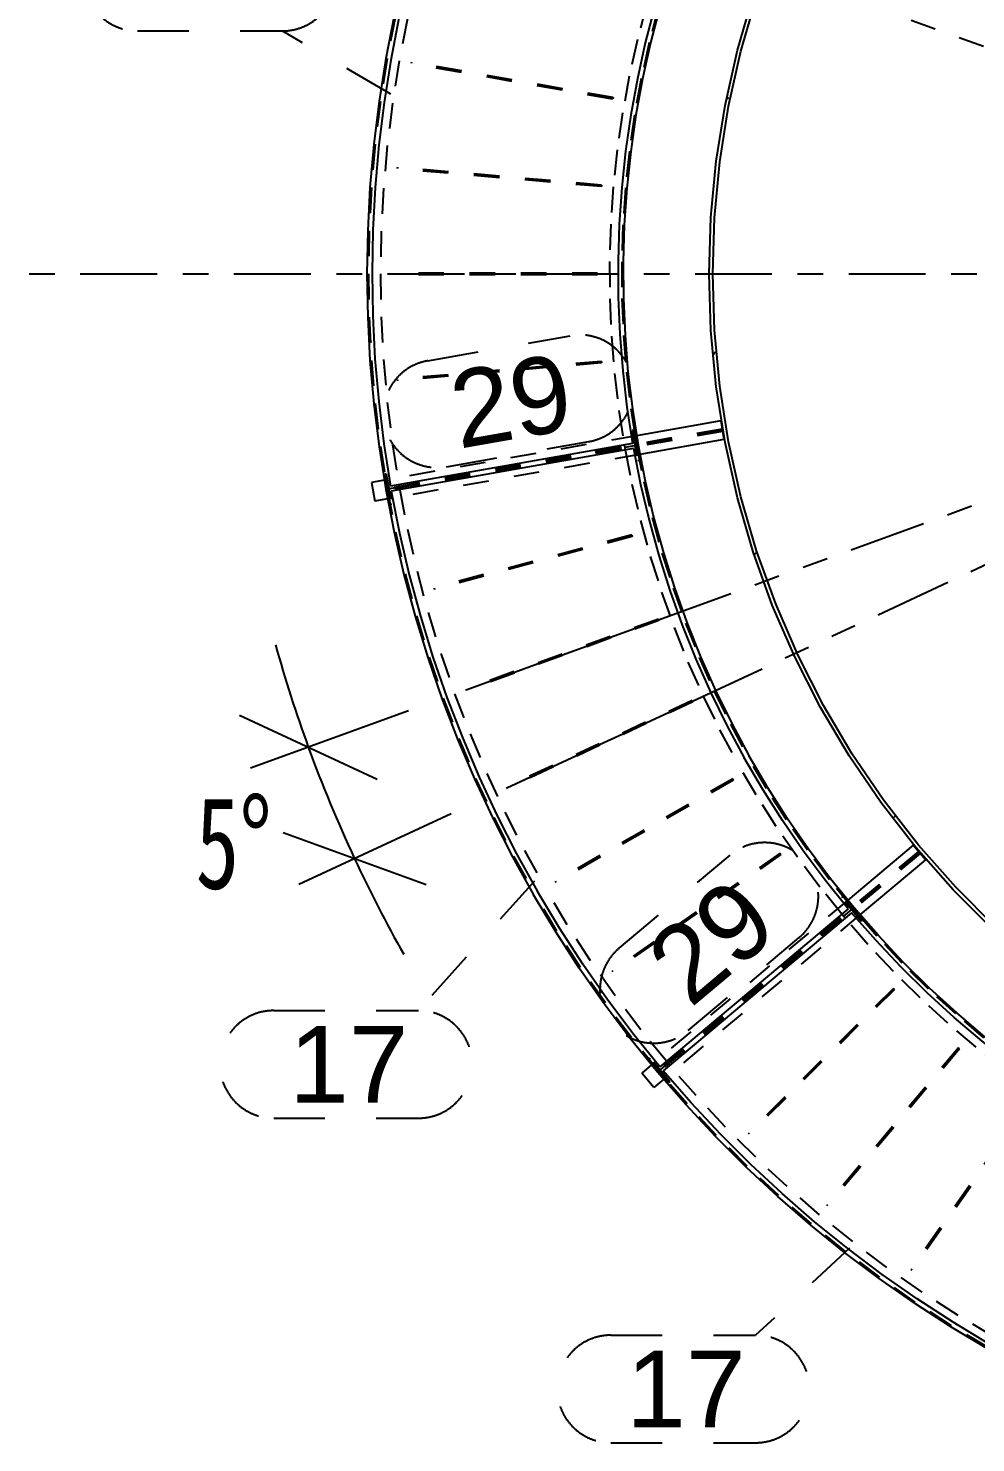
# Model space of a CAD drawing. Extents: x -29529 to 29888, y -30881 to 11129.
# Drawn here: x -18203 to -14504, y -6543 to -1017 of the extents above; entities that cross this region are included whole.
import ezdxf

# ---------------------------------------------------------------- set-up
doc = ezdxf.new("R2010")
doc.units = 0
for name, pattern in [('XKITLINE00', [0]), ('XKITLINE01', [4, 1, -1, 1, -1]), ('XKITLINE02', [4, 2, -2]), ('XKITLINE03', [6, 3, -1, 1, -1]), ('XKITLINE05', [8, 3, -1, 1, -1, 1, -1])]:
    doc.linetypes.add(name, pattern=pattern)
doc.layers.get('0').update_dxf_attribs({"linetype": 'CONTINUOUS', "lineweight": 25})
doc.layers.get('DEFPOINTS').update_dxf_attribs({"color": 3, "linetype": 'CONTINUOUS', "lineweight": 25})
doc.layers.add('01粗实线层', color=7, linetype='CONTINUOUS', lineweight=60)
for name, color, linetype in [('grid', 7, 'CONTINUOUS'), ('line', 7, 'CONTINUOUS'), ('mark', 7, 'CONTINUOUS'), ('part1', 7, 'CONTINUOUS')]:
    doc.layers.add(name, color=color, linetype=linetype)
doc.styles.add('HZ', font='仿宋_GB2312_3.ttf', dxfattribs={"width": 0.7})
doc.styles.add('STYLE_1', font='arial.ttf', dxfattribs={"height": 0.2})
doc.dimstyles.get("Standard").update_dxf_attribs({"dimscale": 20, "dimtxt": 3, "dimasz": 3.5, "dimexe": 2, "dimexo": 2, "dimgap": 1, "dimtad": 1, "dimdec": 0, "dimdsep": 46, "dimtxsty": 'HZ', "dimblk": 'OBLIQUE', "dimcen": 0, "dimclrd": 1, "dimclre": 1, "dimclrt": 1, "dimadec": 1, "dimazin": 2, "dimtfac": 1, "dimtdec": 0, "dimtmove": 1, "dimatfit": 0, "dimldrblk": 'OBLIQUE', "dimfxl": 0, "dimtolj": 1, "dimtzin": 0, "dimarcsym": 0})

# ---------------------------------------------------------------- blocks, each defined once
blk = doc.blocks.new('*D364')
at = {"layer": 'part1', "color": 0, "linetype": 'XKITLINE00'}
for p, q in [((1477.408, 1406.564), (1477.501, 1406.656)), ((1476.895, 1402.907), (1476.908, 1402.921)), ((1476.894, 1396.621), (1476.991, 1396.718)), ((1478.507, 1388.805), (1478.606, 1388.903)), ((1483.96, 1378.542), (1484.018, 1378.6))]:
    blk.add_line(p, q, dxfattribs=at)
blk = doc.blocks.new('*D417')
at = {"layer": 'line', "color": 3, "linetype": 'XKITLINE05'}
blk.add_line((1468.834, 1379.69), (1511.877, 1399.762), dxfattribs=at)
blk = doc.blocks.new('*D418')
at = {"layer": 'line', "color": 3, "linetype": 'XKITLINE05'}
blk.add_line((1467.248, 1383.518), (1511.877, 1399.762), dxfattribs=at)
blk = doc.blocks.new('*D419')
at = {"layer": 'line', "color": 4, "linetype": 'XKITLINE05'}
blk.add_line((1465.832, 1416.521), (1557.922, 1383.003), dxfattribs=at)
blk = doc.blocks.new('*D425')
at = {"layer": 'grid', "color": 4, "linetype": 'XKITLINE03'}
blk.add_line((1428.185, 1399.762), (1531.877, 1399.762), dxfattribs=at)
blk = doc.blocks.new('*D429')
at = {"layer": 'part1', "color": 6, "linetype": 'XKITLINE05'}
for p, q in [((1477.841, 1408.501), (1478.457, 1410.621)), ((1477.976, 1408.466), (1478.59, 1410.577)), ((1477.359, 1406.346), (1477.841, 1408.501)), ((1477.497, 1406.32), (1477.976, 1408.466)), ((1477.014, 1404.166), (1477.359, 1406.346)), ((1477.153, 1404.148), (1477.497, 1406.32)), ((1476.806, 1401.968), (1477.014, 1404.166)), ((1476.946, 1401.959), (1477.153, 1404.148)), ((1476.737, 1399.762), (1476.806, 1401.968)), ((1476.877, 1399.762), (1476.946, 1401.959)), ((1476.806, 1397.555), (1476.737, 1399.762)), ((1476.946, 1397.564), (1476.877, 1399.762)), ((1477.014, 1395.357), (1476.806, 1397.555)), ((1477.153, 1395.375), (1476.946, 1397.564)), ((1477.359, 1393.177), (1477.014, 1395.357)), ((1477.497, 1393.203), (1477.153, 1395.375)), ((1477.841, 1391.023), (1477.359, 1393.177)), ((1477.976, 1391.058), (1477.497, 1393.203)), ((1478.457, 1388.903), (1477.841, 1391.023)), ((1478.59, 1388.946), (1477.976, 1391.058)), ((1479.204, 1386.826), (1478.457, 1388.903)), ((1479.335, 1386.877), (1478.59, 1388.946)), ((1480.208, 1384.859), (1479.335, 1386.877)), ((1480.081, 1384.8), (1479.204, 1386.826)), ((1481.083, 1382.833), (1480.081, 1384.8)), ((1481.206, 1382.9), (1480.208, 1384.859)), ((1482.207, 1380.933), (1481.083, 1382.833)), ((1482.325, 1381.008), (1481.206, 1382.9)), ((1483.448, 1379.107), (1482.207, 1380.933)), ((1483.561, 1379.189), (1482.325, 1381.008)), ((1484.801, 1377.363), (1483.448, 1379.107)), ((1484.909, 1377.452), (1483.561, 1379.189)), ((1486.363, 1375.803), (1484.909, 1377.452)), ((1486.261, 1375.707), (1484.801, 1377.363)), ((1487.918, 1374.248), (1486.363, 1375.803)), ((1487.822, 1374.146), (1486.261, 1375.707))]:
    blk.add_line(p, q, dxfattribs=at)
blk = doc.blocks.new('*D430')
at = {"layer": 'part1', "color": 2, "linetype": 'XKITLINE00'}
for p, q in [((1466.456, 1416.187), (1465.914, 1414.605)), ((1475.478, 1412.903), (1466.456, 1416.187)), ((1465.914, 1414.605), (1465.428, 1413.004)), ((1465.428, 1413.004), (1464.997, 1411.388)), ((1475.478, 1412.903), (1475.016, 1411.547)), ((1464.997, 1411.388), (1464.623, 1409.758)), ((1475.016, 1411.547), (1474.605, 1410.174)), ((1474.605, 1410.174), (1474.245, 1408.787)), ((1464.623, 1409.758), (1464.305, 1408.116)), ((1474.245, 1408.787), (1473.936, 1407.388)), ((1464.305, 1408.116), (1464.044, 1406.464)), ((1473.936, 1407.388), (1473.679, 1405.978)), ((1464.044, 1406.464), (1463.841, 1404.804)), ((1473.679, 1405.978), (1473.475, 1404.56)), ((1463.841, 1404.804), (1463.695, 1403.138)), ((1473.475, 1404.56), (1473.324, 1403.135)), ((1463.695, 1403.138), (1463.607, 1401.467)), ((1473.324, 1403.135), (1473.225, 1401.705)), ((1463.607, 1401.467), (1463.577, 1399.795)), ((1473.225, 1401.705), (1473.18, 1400.273)), ((1473.18, 1400.273), (1473.187, 1398.84)), ((1463.577, 1399.795), (1463.605, 1398.123)), ((1473.187, 1398.84), (1473.248, 1397.408)), ((1463.605, 1398.123), (1463.69, 1396.452)), ((1473.248, 1397.408), (1473.362, 1395.979)), ((1463.69, 1396.452), (1463.834, 1394.786)), ((1473.362, 1395.979), (1473.528, 1394.556)), ((1463.834, 1394.786), (1464.035, 1393.125)), ((1473.528, 1394.556), (1473.748, 1393.14)), ((1464.035, 1393.125), (1464.293, 1391.473)), ((1473.748, 1393.14), (1464.293, 1391.473))]:
    blk.add_line(p, q, dxfattribs=at)
blk = doc.blocks.new('*D431')
at = {"layer": 'part1', "color": 0, "linetype": 'XKITLINE01'}
for p, q in [((1475.168, 1413.016), (1474.727, 1411.73)), ((1475.647, 1412.948), (1475.179, 1411.584)), ((1474.727, 1411.73), (1474.305, 1410.333)), ((1475.179, 1411.584), (1474.763, 1410.204)), ((1474.305, 1410.333), (1473.936, 1408.92)), ((1474.763, 1410.204), (1474.398, 1408.809)), ((1473.936, 1408.92), (1473.62, 1407.495)), ((1474.398, 1408.809), (1474.086, 1407.401)), ((1473.62, 1407.495), (1473.358, 1406.06)), ((1474.086, 1407.401), (1473.827, 1405.983)), ((1473.358, 1406.06), (1473.15, 1404.615)), ((1473.827, 1405.983), (1473.621, 1404.556)), ((1473.15, 1404.615), (1472.995, 1403.163)), ((1473.621, 1404.556), (1473.468, 1403.122)), ((1472.995, 1403.163), (1472.895, 1401.707)), ((1473.468, 1403.122), (1473.37, 1401.684)), ((1472.895, 1401.707), (1472.85, 1400.248)), ((1473.37, 1401.684), (1473.325, 1400.242)), ((1472.85, 1400.248), (1472.859, 1398.789)), ((1473.325, 1400.242), (1473.334, 1398.801)), ((1472.859, 1398.789), (1472.922, 1397.33)), ((1473.334, 1398.801), (1473.397, 1397.36)), ((1472.922, 1397.33), (1473.041, 1395.876)), ((1473.397, 1397.36), (1473.513, 1395.923)), ((1473.041, 1395.876), (1473.213, 1394.426)), ((1473.513, 1395.923), (1473.684, 1394.491)), ((1473.213, 1394.426), (1473.44, 1392.984)), ((1473.684, 1394.491), (1473.908, 1393.067))]:
    blk.add_line(p, q, dxfattribs=at)
at = {"layer": 'part1', "color": 2, "linetype": 'XKITLINE00'}
for p, q in [((1475.2, 1413.111), (1475.168, 1413.016)), ((1475.699, 1412.929), (1475.2, 1413.111)), ((1475.699, 1412.929), (1475.231, 1411.568)), ((1475.231, 1411.568), (1474.816, 1410.189)), ((1474.816, 1410.189), (1474.452, 1408.796)), ((1474.452, 1408.796), (1474.14, 1407.39)), ((1474.14, 1407.39), (1473.881, 1405.974)), ((1473.881, 1405.974), (1473.675, 1404.549)), ((1473.675, 1404.549), (1473.523, 1403.117)), ((1473.523, 1403.117), (1473.425, 1401.681)), ((1473.425, 1401.681), (1473.38, 1400.242)), ((1473.38, 1400.242), (1473.389, 1398.802)), ((1473.389, 1398.802), (1473.452, 1397.363)), ((1473.452, 1397.363), (1473.568, 1395.928)), ((1473.568, 1395.928), (1473.738, 1394.499)), ((1473.738, 1394.499), (1473.962, 1393.076)), ((1473.424, 1393.083), (1473.44, 1392.984)), ((1473.962, 1393.076), (1473.44, 1392.984))]:
    blk.add_line(p, q, dxfattribs=at)
blk = doc.blocks.new('*D432')
at = {"layer": 'part1', "color": 2, "linetype": 'XKITLINE00'}
for p, q in [((1466.302, 1416.35), (1465.75, 1414.749)), ((1466.8, 1416.168), (1466.302, 1416.35)), ((1466.8, 1416.168), (1466.767, 1416.074)), ((1465.75, 1414.749), (1465.255, 1413.13)), ((1465.255, 1413.13), (1464.817, 1411.495)), ((1464.817, 1411.495), (1464.437, 1409.845)), ((1464.437, 1409.845), (1464.114, 1408.184)), ((1464.114, 1408.184), (1463.849, 1406.512)), ((1463.849, 1406.512), (1463.642, 1404.831)), ((1463.642, 1404.831), (1463.495, 1403.145)), ((1463.495, 1403.145), (1463.406, 1401.454)), ((1463.406, 1401.454), (1463.377, 1399.762)), ((1463.377, 1399.762), (1463.406, 1398.069)), ((1463.406, 1398.069), (1463.495, 1396.379)), ((1463.495, 1396.379), (1463.642, 1394.692)), ((1463.642, 1394.692), (1463.849, 1393.012)), ((1463.849, 1393.012), (1464.114, 1391.34)), ((1464.636, 1391.432), (1464.114, 1391.34)), ((1464.62, 1391.531), (1464.636, 1391.432))]:
    blk.add_line(p, q, dxfattribs=at)
at = {"layer": 'part1', "color": 0, "linetype": 'XKITLINE01'}
for p, q in [((1466.353, 1416.331), (1465.803, 1414.732)), ((1466.767, 1416.074), (1466.255, 1414.585)), ((1465.803, 1414.732), (1465.308, 1413.115)), ((1466.255, 1414.585), (1465.765, 1412.984)), ((1465.308, 1413.115), (1464.871, 1411.482)), ((1465.765, 1412.984), (1465.332, 1411.367)), ((1464.871, 1411.482), (1464.49, 1409.834)), ((1465.332, 1411.367), (1464.955, 1409.735)), ((1464.49, 1409.834), (1464.168, 1408.174)), ((1464.955, 1409.735), (1464.636, 1408.092)), ((1464.168, 1408.174), (1463.903, 1406.504)), ((1464.636, 1408.092), (1464.374, 1406.438)), ((1463.903, 1406.504), (1463.697, 1404.826)), ((1464.374, 1406.438), (1464.17, 1404.776)), ((1463.697, 1404.826), (1463.55, 1403.141)), ((1464.17, 1404.776), (1464.024, 1403.108)), ((1463.55, 1403.141), (1463.461, 1401.452)), ((1464.024, 1403.108), (1463.936, 1401.436)), ((1463.461, 1401.452), (1463.432, 1399.762)), ((1463.936, 1401.436), (1463.907, 1399.762)), ((1463.432, 1399.762), (1463.461, 1398.071)), ((1463.907, 1399.762), (1463.936, 1398.088)), ((1463.461, 1398.071), (1463.55, 1396.382)), ((1463.936, 1398.088), (1464.024, 1396.415)), ((1463.55, 1396.382), (1463.697, 1394.698)), ((1464.024, 1396.415), (1464.17, 1394.747)), ((1463.697, 1394.698), (1463.903, 1393.019)), ((1464.17, 1394.747), (1464.374, 1393.086)), ((1463.903, 1393.019), (1464.168, 1391.349)), ((1464.374, 1393.086), (1464.636, 1391.432))]:
    blk.add_line(p, q, dxfattribs=at)
blk = doc.blocks.new('*D487')
at = {"layer": 'mark', "color": 0, "linetype": 'XKITLINE02'}
for p, q in [((1482.221, 1361.707), (1478.552, 1358.307)), ((1472.902, 1358.307), (1478.552, 1358.307)), ((1478.552, 1358.307), (1478.552, 1358.307)), ((1472.902, 1354.107), (1478.552, 1354.107))]:
    blk.add_line(p, q, dxfattribs=at)
for centre, start, end in [((1472.902, 1356.207), 90, -90), ((1478.552, 1356.207), -90, 90)]:
    blk.add_arc(centre, 2.1, start, end, dxfattribs=at)
at = {"layer": 'mark', "color": 1, "style": 'STYLE_1'}
blk.add_text('17', height=3, dxfattribs=at).set_placement((1473.502, 1354.707))
blk = doc.blocks.new('*D488')
at = {"layer": 'mark', "color": 0, "linetype": 'XKITLINE02'}
for p, q in [((1469.918, 1376.047), (1465.385, 1370.986)), ((1459.735, 1370.986), (1465.385, 1370.986)), ((1465.385, 1370.986), (1465.385, 1370.986)), ((1459.735, 1366.786), (1465.385, 1366.786))]:
    blk.add_line(p, q, dxfattribs=at)
for centre, start, end in [((1459.735, 1368.886), 90, -90), ((1465.385, 1368.886), -90, 90)]:
    blk.add_arc(centre, 2.1, start, end, dxfattribs=at)
at = {"layer": 'mark', "color": 1, "style": 'STYLE_1'}
blk.add_text('17', height=3, dxfattribs=at).set_placement((1460.335, 1367.386))
blk = doc.blocks.new('*D489')
at = {"layer": 'mark', "color": 0, "linetype": 'XKITLINE02'}
for p, q in [((1465.749, 1396.37), (1471.313, 1397.351)), ((1466.478, 1392.234), (1472.042, 1393.215))]:
    blk.add_line(p, q, dxfattribs=at)
for centre, start, end in [((1471.678, 1395.283), -80, 100), ((1466.113, 1394.302), 100, -80)]:
    blk.add_arc(centre, 2.1, start, end, dxfattribs=at)
at = {"layer": 'mark', "color": 1, "style": 'STYLE_1'}
blk.add_text('29', height=3, rotation=9.9981, dxfattribs=at).set_placement((1466.965, 1392.929))
blk = doc.blocks.new('*D490')
at = {"layer": 'mark', "color": 0, "linetype": 'XKITLINE02'}
for p, q in [((1473.224, 1373.424), (1477.552, 1377.056)), ((1475.924, 1370.207), (1480.252, 1373.839))]:
    blk.add_line(p, q, dxfattribs=at)
for centre, start, end in [((1478.902, 1375.448), -49.9999, 130.0001), ((1474.574, 1371.816), 130.0001, -49.9999)]:
    blk.add_arc(centre, 2.1, start, end, dxfattribs=at)
at = {"layer": 'mark', "color": 1, "style": 'STYLE_1'}
blk.add_text('29', height=3, rotation=39.9982, dxfattribs=at).set_placement((1475.998, 1371.052))
blk = doc.blocks.new('*D492')
at = {"layer": 'part1', "color": 2, "linetype": 'XKITLINE00'}
for p, q in [((1464.636, 1391.432), (1464.114, 1391.34)), ((1464.114, 1391.34), (1464.437, 1389.678)), ((1464.636, 1391.432), (1464.655, 1391.334)), ((1464.437, 1389.678), (1464.817, 1388.028)), ((1464.817, 1388.028), (1465.255, 1386.393)), ((1465.255, 1386.393), (1465.75, 1384.774)), ((1465.75, 1384.774), (1466.302, 1383.174)), ((1466.302, 1383.174), (1466.908, 1381.593)), ((1466.908, 1381.593), (1467.57, 1380.035)), ((1467.57, 1380.035), (1468.285, 1378.501)), ((1468.285, 1378.501), (1469.054, 1376.992)), ((1469.054, 1376.992), (1469.874, 1375.512)), ((1470.746, 1374.061), (1469.874, 1375.512)), ((1471.668, 1372.641), (1470.746, 1374.061)), ((1472.639, 1371.254), (1471.668, 1372.641)), ((1473.658, 1369.902), (1472.639, 1371.254)), ((1474.724, 1368.587), (1473.658, 1369.902)), ((1475.13, 1368.927), (1474.724, 1368.587)), ((1475.13, 1368.927), (1475.067, 1369.005))]:
    blk.add_line(p, q, dxfattribs=at)
at = {"layer": 'part1', "color": 0, "linetype": 'XKITLINE01'}
for p, q in [((1464.636, 1391.432), (1464.168, 1391.35)), ((1464.168, 1391.35), (1464.49, 1389.689)), ((1464.655, 1391.334), (1464.955, 1389.788)), ((1464.49, 1389.689), (1464.871, 1388.042)), ((1464.955, 1389.788), (1465.332, 1388.157)), ((1464.871, 1388.042), (1465.308, 1386.408)), ((1465.332, 1388.157), (1465.765, 1386.539)), ((1465.308, 1386.408), (1465.803, 1384.791)), ((1465.765, 1386.539), (1466.255, 1384.938)), ((1465.803, 1384.791), (1466.353, 1383.193)), ((1466.255, 1384.938), (1466.8, 1383.355)), ((1466.353, 1383.193), (1466.959, 1381.614)), ((1466.8, 1383.355), (1467.4, 1381.792)), ((1466.959, 1381.614), (1467.62, 1380.057)), ((1467.4, 1381.792), (1468.054, 1380.251)), ((1468.054, 1380.251), (1468.762, 1378.733)), ((1467.62, 1380.057), (1468.335, 1378.525)), ((1468.762, 1378.733), (1469.522, 1377.241)), ((1468.335, 1378.525), (1469.102, 1377.018)), ((1469.102, 1377.018), (1469.922, 1375.539)), ((1469.522, 1377.241), (1470.334, 1375.777)), ((1471.196, 1374.342), (1470.334, 1375.777)), ((1470.793, 1374.09), (1469.922, 1375.539)), ((1472.108, 1372.937), (1471.196, 1374.342)), ((1471.714, 1372.672), (1470.793, 1374.09)), ((1472.684, 1371.286), (1471.714, 1372.672)), ((1473.068, 1371.566), (1472.108, 1372.937)), ((1474.076, 1370.229), (1473.068, 1371.566)), ((1473.702, 1369.936), (1472.684, 1371.286)), ((1474.766, 1368.621), (1473.702, 1369.936)), ((1475.067, 1369.005), (1474.076, 1370.229)), ((1475.13, 1368.927), (1474.766, 1368.621))]:
    blk.add_line(p, q, dxfattribs=at)
blk = doc.blocks.new('*D493')
at = {"layer": 'part1', "color": 2, "linetype": 'XKITLINE00'}
for p, q in [((1477.187, 1394.021), (1473.904, 1393.442)), ((1477.187, 1394.021), (1477.315, 1393.292)), ((1477.315, 1393.292), (1474.033, 1392.713)), ((1464.056, 1391.705), (1463.557, 1391.617)), ((1463.557, 1391.617), (1463.685, 1390.889)), ((1464.184, 1390.977), (1463.685, 1390.889))]:
    blk.add_line(p, q, dxfattribs=at)
at = {"layer": 'part1', "color": 0, "linetype": 'XKITLINE01'}
for p, q in [((1477.247, 1393.681), (1463.617, 1391.278)), ((1477.255, 1393.632), (1463.625, 1391.228)), ((1473.904, 1393.442), (1464.056, 1391.705)), ((1474.033, 1392.713), (1464.184, 1390.977))]:
    blk.add_line(p, q, dxfattribs=at)
blk = doc.blocks.new('*D494')
at = {"layer": 'part1', "color": 0, "linetype": 'XKITLINE01'}
for p, q in [((1477.242, 1393.705), (1465.09, 1391.563)), ((1477.26, 1393.607), (1465.107, 1391.464)), ((1477.242, 1393.705), (1477.26, 1393.607)), ((1472.335, 1392.739), (1472.318, 1392.837)), ((1465.107, 1391.464), (1465.09, 1391.563)), ((1465.107, 1391.464), (1465.09, 1391.563))]:
    blk.add_line(p, q, dxfattribs=at)
blk = doc.blocks.new('*D495')
at = {"layer": 'part1', "color": 2, "linetype": 'XKITLINE00'}
for p, q in [((1473.784, 1392.943), (1464.328, 1391.276)), ((1473.784, 1392.943), (1474.062, 1391.538)), ((1464.328, 1391.276), (1464.65, 1389.635)), ((1474.062, 1391.538), (1474.392, 1390.143)), ((1474.392, 1390.143), (1474.774, 1388.762)), ((1464.65, 1389.635), (1465.029, 1388.006)), ((1474.774, 1388.762), (1475.206, 1387.396)), ((1465.029, 1388.006), (1465.464, 1386.391)), ((1475.206, 1387.396), (1475.689, 1386.046)), ((1465.464, 1386.391), (1465.955, 1384.792)), ((1475.689, 1386.046), (1476.221, 1384.716)), ((1465.955, 1384.792), (1466.501, 1383.211)), ((1476.221, 1384.716), (1476.803, 1383.406)), ((1466.501, 1383.211), (1467.101, 1381.65)), ((1476.803, 1383.406), (1477.432, 1382.119)), ((1477.432, 1382.119), (1478.109, 1380.856)), ((1467.101, 1381.65), (1467.755, 1380.11)), ((1478.832, 1379.619), (1478.109, 1380.856)), ((1467.755, 1380.11), (1468.462, 1378.594)), ((1479.6, 1378.409), (1478.832, 1379.619)), ((1468.462, 1378.594), (1469.221, 1377.104)), ((1480.413, 1377.229), (1479.6, 1378.409)), ((1469.221, 1377.104), (1470.031, 1375.641)), ((1481.269, 1376.079), (1480.413, 1377.229)), ((1482.167, 1374.963), (1481.269, 1376.079)), ((1470.891, 1374.206), (1470.031, 1375.641)), ((1482.167, 1374.963), (1474.813, 1368.792)), ((1471.801, 1372.802), (1470.891, 1374.206)), ((1472.758, 1371.431), (1471.801, 1372.802)), ((1473.763, 1370.094), (1472.758, 1371.431)), ((1474.813, 1368.792), (1473.763, 1370.094))]:
    blk.add_line(p, q, dxfattribs=at)
blk = doc.blocks.new('*D496')
at = {"layer": 'part1', "color": 0, "linetype": 'XKITLINE01'}
for p, q in [((1464.567, 1403.931), (1464.562, 1403.871)), ((1472.53, 1403.174), (1464.562, 1403.871)), ((1472.536, 1403.234), (1464.567, 1403.931)), ((1472.536, 1403.234), (1472.53, 1403.174))]:
    blk.add_line(p, q, dxfattribs=at)
blk = doc.blocks.new('*D497')
at = {"layer": 'part1', "color": 0, "linetype": 'XKITLINE01'}
for p, q in [((1464.384, 1399.792), (1464.384, 1399.732)), ((1472.383, 1399.792), (1464.384, 1399.792)), ((1472.383, 1399.732), (1464.384, 1399.732)), ((1472.383, 1399.792), (1472.383, 1399.732))]:
    blk.add_line(p, q, dxfattribs=at)
blk = doc.blocks.new('*D498')
at = {"layer": 'part1', "color": 0, "linetype": 'XKITLINE01'}
for p, q in [((1472.53, 1396.349), (1464.562, 1395.652)), ((1472.536, 1396.29), (1464.567, 1395.592)), ((1472.53, 1396.349), (1472.536, 1396.29)), ((1464.562, 1395.652), (1464.567, 1395.592))]:
    blk.add_line(p, q, dxfattribs=at)
blk = doc.blocks.new('*D499')
at = {"layer": 'part1', "color": 0, "linetype": 'XKITLINE01'}
for p, q in [((1473.721, 1389.569), (1465.995, 1387.499)), ((1473.736, 1389.511), (1466.01, 1387.441)), ((1473.721, 1389.569), (1473.736, 1389.511)), ((1465.995, 1387.499), (1466.01, 1387.441))]:
    blk.add_line(p, q, dxfattribs=at)
blk = doc.blocks.new('*D500')
at = {"layer": 'part1', "color": 0, "linetype": 'XKITLINE01'}
for p, q in [((1474.754, 1386.282), (1467.238, 1383.546)), ((1474.754, 1386.282), (1474.775, 1386.226)), ((1474.775, 1386.226), (1467.259, 1383.49)), ((1467.238, 1383.546), (1467.259, 1383.49))]:
    blk.add_line(p, q, dxfattribs=at)
blk = doc.blocks.new('*D501')
at = {"layer": 'part1', "color": 0, "linetype": 'XKITLINE01'}
for p, q in [((1476.07, 1383.098), (1468.821, 1379.718)), ((1476.096, 1383.044), (1468.846, 1379.663)), ((1476.07, 1383.098), (1476.096, 1383.044)), ((1468.821, 1379.718), (1468.846, 1379.663))]:
    blk.add_line(p, q, dxfattribs=at)
blk = doc.blocks.new('*D502')
at = {"layer": 'part1', "color": 0, "linetype": 'XKITLINE01'}
for p, q in [((1477.659, 1380.041), (1470.732, 1376.041)), ((1477.689, 1379.989), (1470.762, 1375.989)), ((1477.689, 1379.989), (1477.659, 1380.041)), ((1470.762, 1375.989), (1470.732, 1376.041))]:
    blk.add_line(p, q, dxfattribs=at)
blk = doc.blocks.new('*D503')
at = {"layer": 'part1', "color": 0, "linetype": 'XKITLINE01'}
for p, q in [((1464.133, 1391.952), (1464.073, 1391.942)), ((1464.073, 1391.942), (1464.282, 1390.76)), ((1464.133, 1391.952), (1464.341, 1390.771)), ((1464.341, 1390.771), (1464.282, 1390.76))]:
    blk.add_line(p, q, dxfattribs=at)
blk = doc.blocks.new('*D504')
at = {"layer": 'part1', "color": 0, "linetype": 'XKITLINE01'}
for p, q in [((1473.793, 1393.656), (1473.734, 1393.645)), ((1473.734, 1393.645), (1473.943, 1392.464)), ((1473.793, 1393.656), (1474.002, 1392.474)), ((1474.002, 1392.474), (1473.943, 1392.464))]:
    blk.add_line(p, q, dxfattribs=at)
blk = doc.blocks.new('*D505')
at = {"layer": 'part1', "color": 0, "linetype": 'XKITLINE01'}
for p, q in [((1474.434, 1369.127), (1474.388, 1369.088)), ((1475.159, 1368.169), (1474.388, 1369.088)), ((1475.205, 1368.207), (1474.434, 1369.127)), ((1475.205, 1368.207), (1475.159, 1368.169))]:
    blk.add_line(p, q, dxfattribs=at)
blk = doc.blocks.new('*D508')
at = {"layer": 'part1', "color": 2, "linetype": 'XKITLINE00'}
for p, q in [((1482.384, 1375.014), (1481.978, 1374.674)), ((1482.044, 1374.598), (1481.978, 1374.674)), ((1483.33, 1373.929), (1482.384, 1375.014)), ((1484.316, 1372.88), (1483.33, 1373.929)), ((1485.34, 1371.868), (1484.316, 1372.88)), ((1486.402, 1370.895), (1485.34, 1371.868)), ((1487.499, 1369.963), (1486.402, 1370.895)), ((1488.63, 1369.072), (1487.499, 1369.963)), ((1489.794, 1368.224), (1488.63, 1369.072)), ((1490.989, 1367.421), (1489.794, 1368.224)), ((1492.213, 1366.662), (1490.989, 1367.421)), ((1493.464, 1365.95), (1492.213, 1366.662)), ((1494.741, 1365.285), (1493.464, 1365.95)), ((1496.042, 1364.669), (1494.741, 1365.285)), ((1497.365, 1364.101), (1496.042, 1364.669)), ((1498.709, 1363.584), (1497.365, 1364.101)), ((1498.528, 1363.086), (1498.434, 1363.121)), ((1498.709, 1363.584), (1498.528, 1363.086))]:
    blk.add_line(p, q, dxfattribs=at)
at = {"layer": 'part1', "color": 0, "linetype": 'XKITLINE01'}
for p, q in [((1482.937, 1373.573), (1481.978, 1374.674)), ((1483.289, 1373.892), (1482.342, 1374.979)), ((1483.936, 1372.509), (1482.937, 1373.573)), ((1484.276, 1372.841), (1483.289, 1373.892)), ((1484.975, 1371.484), (1483.936, 1372.509)), ((1485.302, 1371.828), (1484.276, 1372.841)), ((1486.051, 1370.498), (1484.975, 1371.484)), ((1486.365, 1370.854), (1485.302, 1371.828)), ((1487.464, 1369.92), (1486.365, 1370.854)), ((1487.163, 1369.552), (1486.051, 1370.498)), ((1488.597, 1369.028), (1487.464, 1369.92)), ((1488.31, 1368.65), (1487.163, 1369.552)), ((1489.49, 1367.79), (1488.31, 1368.65)), ((1489.762, 1368.179), (1488.597, 1369.028)), ((1490.959, 1367.375), (1489.762, 1368.179)), ((1490.701, 1366.975), (1489.49, 1367.79)), ((1491.942, 1366.207), (1490.701, 1366.975)), ((1492.184, 1366.615), (1490.959, 1367.375)), ((1493.438, 1365.902), (1492.184, 1366.615)), ((1493.21, 1365.485), (1491.942, 1366.207)), ((1494.717, 1365.236), (1493.438, 1365.902)), ((1494.505, 1364.811), (1493.21, 1365.485)), ((1495.824, 1364.186), (1494.505, 1364.811)), ((1496.02, 1364.619), (1494.717, 1365.236)), ((1497.166, 1363.61), (1495.824, 1364.186)), ((1497.345, 1364.05), (1496.02, 1364.619)), ((1498.69, 1363.532), (1497.345, 1364.05)), ((1498.434, 1363.121), (1497.166, 1363.61))]:
    blk.add_line(p, q, dxfattribs=at)
blk = doc.blocks.new('*D509')
at = {"layer": 'part1', "color": 2, "linetype": 'XKITLINE00'}
for p, q in [((1475.13, 1368.927), (1474.724, 1368.586)), ((1475.195, 1368.852), (1475.13, 1368.927)), ((1475.834, 1367.309), (1474.724, 1368.586)), ((1476.989, 1366.071), (1475.834, 1367.309)), ((1478.186, 1364.874), (1476.989, 1366.071)), ((1479.424, 1363.719), (1478.186, 1364.874)), ((1480.701, 1362.609), (1479.424, 1363.719)), ((1482.017, 1361.543), (1480.701, 1362.609)), ((1483.369, 1360.524), (1482.017, 1361.543)), ((1484.756, 1359.553), (1483.369, 1360.524)), ((1486.176, 1358.631), (1484.756, 1359.553)), ((1487.627, 1357.759), (1486.176, 1358.631)), ((1489.107, 1356.939), (1487.627, 1357.759)), ((1490.616, 1356.17), (1489.107, 1356.939)), ((1492.15, 1355.455), (1490.616, 1356.17)), ((1493.708, 1354.793), (1492.15, 1355.455)), ((1495.289, 1354.187), (1493.708, 1354.793)), ((1495.47, 1354.685), (1495.289, 1354.187)), ((1495.47, 1354.685), (1495.377, 1354.721))]:
    blk.add_line(p, q, dxfattribs=at)
at = {"layer": 'part1', "color": 0, "linetype": 'XKITLINE01'}
for p, q in [((1475.13, 1368.927), (1474.765, 1368.623)), ((1475.875, 1367.346), (1474.765, 1368.623)), ((1476.228, 1367.664), (1475.195, 1368.852)), ((1477.37, 1366.439), (1476.228, 1367.664)), ((1477.028, 1366.109), (1475.875, 1367.346)), ((1478.554, 1365.255), (1477.37, 1366.439)), ((1478.224, 1364.913), (1477.028, 1366.109)), ((1479.461, 1363.76), (1478.224, 1364.913)), ((1479.779, 1364.113), (1478.554, 1365.255)), ((1480.737, 1362.651), (1479.461, 1363.76)), ((1481.042, 1363.015), (1479.779, 1364.113)), ((1482.051, 1361.587), (1480.737, 1362.651)), ((1482.343, 1361.961), (1481.042, 1363.015)), ((1483.401, 1360.569), (1482.051, 1361.587)), ((1483.681, 1360.953), (1482.343, 1361.961)), ((1485.052, 1359.993), (1483.681, 1360.953)), ((1484.787, 1359.599), (1483.401, 1360.569)), ((1486.457, 1359.081), (1485.052, 1359.993)), ((1486.205, 1358.678), (1484.787, 1359.599)), ((1487.654, 1357.807), (1486.205, 1358.678)), ((1487.892, 1358.219), (1486.457, 1359.081)), ((1489.356, 1357.407), (1487.892, 1358.219)), ((1489.133, 1356.987), (1487.654, 1357.807)), ((1490.848, 1356.647), (1489.356, 1357.407)), ((1490.64, 1356.22), (1489.133, 1356.987)), ((1492.366, 1355.939), (1490.848, 1356.647)), ((1492.172, 1355.505), (1490.64, 1356.22)), ((1493.907, 1355.285), (1492.366, 1355.939)), ((1493.729, 1354.844), (1492.172, 1355.505)), ((1495.308, 1354.238), (1493.729, 1354.844)), ((1495.377, 1354.721), (1493.907, 1355.285)), ((1495.47, 1354.685), (1495.308, 1354.238))]:
    blk.add_line(p, q, dxfattribs=at)
blk = doc.blocks.new('*D510')
at = {"layer": 'part1', "color": 2, "linetype": 'XKITLINE00'}
for p, q in [((1482.296, 1374.81), (1474.941, 1368.639)), ((1483.24, 1373.732), (1482.296, 1374.81)), ((1484.223, 1372.69), (1483.24, 1373.732)), ((1485.244, 1371.684), (1484.223, 1372.69)), ((1486.302, 1370.717), (1485.244, 1371.684)), ((1487.395, 1369.79), (1486.302, 1370.717)), ((1488.521, 1368.904), (1487.395, 1369.79)), ((1476.041, 1367.378), (1474.941, 1368.639)), ((1489.679, 1368.06), (1488.521, 1368.904)), ((1490.868, 1367.26), (1489.679, 1368.06)), ((1477.184, 1366.157), (1476.041, 1367.378)), ((1492.086, 1366.505), (1490.868, 1367.26)), ((1493.331, 1365.795), (1492.086, 1366.505)), ((1478.368, 1364.976), (1477.184, 1366.157)), ((1494.601, 1365.132), (1493.331, 1365.795)), ((1479.592, 1363.837), (1478.368, 1364.976)), ((1495.895, 1364.516), (1494.601, 1365.132)), ((1497.211, 1363.948), (1495.895, 1364.516)), ((1480.856, 1362.74), (1479.592, 1363.837)), ((1498.547, 1363.43), (1497.211, 1363.948)), ((1498.547, 1363.43), (1495.263, 1354.409)), ((1482.156, 1361.688), (1480.856, 1362.74)), ((1483.492, 1360.682), (1482.156, 1361.688)), ((1484.862, 1359.723), (1483.492, 1360.682)), ((1486.265, 1358.812), (1484.862, 1359.723)), ((1487.698, 1357.949), (1486.265, 1358.812)), ((1489.16, 1357.137), (1487.698, 1357.949)), ((1490.649, 1356.376), (1489.16, 1357.137)), ((1492.164, 1355.667), (1490.649, 1356.376)), ((1493.703, 1355.011), (1492.164, 1355.667)), ((1495.263, 1354.409), (1493.703, 1355.011))]:
    blk.add_line(p, q, dxfattribs=at)
blk = doc.blocks.new('*D511')
at = {"layer": 'part1', "color": 0, "linetype": 'XKITLINE01'}
for p, q in [((1484.91, 1377.2), (1475.457, 1369.268)), ((1484.975, 1377.123), (1475.522, 1369.191)), ((1484.975, 1377.123), (1484.91, 1377.2)), ((1481.145, 1373.909), (1481.08, 1373.986)), ((1475.522, 1369.191), (1475.457, 1369.268)), ((1475.522, 1369.191), (1475.458, 1369.268))]:
    blk.add_line(p, q, dxfattribs=at)
blk = doc.blocks.new('*D514')
at = {"layer": 'part1', "color": 2, "linetype": 'XKITLINE00'}
for p, q in [((1484.705, 1377.445), (1482.152, 1375.302)), ((1485.18, 1376.878), (1484.705, 1377.445)), ((1485.18, 1376.878), (1482.627, 1374.735)), ((1474.491, 1368.874), (1474.103, 1368.549)), ((1474.578, 1367.982), (1474.103, 1368.549)), ((1474.966, 1368.307), (1474.578, 1367.982))]:
    blk.add_line(p, q, dxfattribs=at)
at = {"layer": 'part1', "color": 0, "linetype": 'XKITLINE01'}
for p, q in [((1484.927, 1377.18), (1474.324, 1368.284)), ((1484.959, 1377.142), (1474.357, 1368.246)), ((1482.152, 1375.302), (1474.491, 1368.874)), ((1482.627, 1374.735), (1474.966, 1368.307))]:
    blk.add_line(p, q, dxfattribs=at)
blk = doc.blocks.new('*D517')
at = {"layer": 'part1', "color": 0, "linetype": 'XKITLINE01'}
for p, q in [((1489.199, 1367.427), (1484.612, 1360.875)), ((1489.248, 1367.393), (1484.661, 1360.841)), ((1489.248, 1367.393), (1489.199, 1367.427)), ((1484.661, 1360.841), (1484.612, 1360.875))]:
    blk.add_line(p, q, dxfattribs=at)
blk = doc.blocks.new('*D518')
at = {"layer": 'part1', "color": 0, "linetype": 'XKITLINE01'}
for p, q in [((1486.467, 1369.527), (1481.326, 1363.399)), ((1486.513, 1369.488), (1481.372, 1363.361)), ((1486.513, 1369.488), (1486.467, 1369.527)), ((1481.372, 1363.361), (1481.326, 1363.399))]:
    blk.add_line(p, q, dxfattribs=at)
blk = doc.blocks.new('*D519')
at = {"layer": 'part1', "color": 0, "linetype": 'XKITLINE01'}
for p, q in [((1483.929, 1371.856), (1478.273, 1366.201)), ((1483.971, 1371.814), (1478.316, 1366.158)), ((1483.971, 1371.814), (1483.929, 1371.856)), ((1478.316, 1366.158), (1478.273, 1366.201))]:
    blk.add_line(p, q, dxfattribs=at)
blk = doc.blocks.new('*D520')
at = {"layer": 'part1', "color": 0, "linetype": 'XKITLINE01'}
for p, q in [((1479.508, 1377.133), (1472.956, 1372.546)), ((1479.542, 1377.084), (1472.99, 1372.496)), ((1479.542, 1377.084), (1479.508, 1377.133)), ((1472.99, 1372.496), (1472.956, 1372.546))]:
    blk.add_line(p, q, dxfattribs=at)
blk = doc.blocks.new('*D524')
at = {"layer": 'part1', "color": 2, "linetype": 'XKITLINE00'}
for p, q in [((1473.962, 1393.076), (1473.44, 1392.984)), ((1473.44, 1392.984), (1473.459, 1392.886)), ((1473.962, 1393.076), (1474.238, 1391.663)), ((1474.238, 1391.663), (1474.567, 1390.262)), ((1474.567, 1390.262), (1474.949, 1388.873)), ((1474.949, 1388.873), (1475.381, 1387.5)), ((1475.381, 1387.5), (1475.865, 1386.144)), ((1475.865, 1386.144), (1476.4, 1384.807)), ((1476.4, 1384.807), (1476.984, 1383.491)), ((1476.984, 1383.491), (1477.617, 1382.198)), ((1477.617, 1382.198), (1478.297, 1380.929)), ((1479.025, 1379.686), (1478.297, 1380.929)), ((1479.799, 1378.472), (1479.025, 1379.686)), ((1480.617, 1377.288), (1479.799, 1378.472)), ((1481.479, 1376.135), (1480.617, 1377.288)), ((1482.384, 1375.014), (1481.479, 1376.135)), ((1481.978, 1374.674), (1481.915, 1374.752)), ((1482.384, 1375.014), (1481.978, 1374.674))]:
    blk.add_line(p, q, dxfattribs=at)
at = {"layer": 'part1', "color": 0, "linetype": 'XKITLINE01'}
for p, q in [((1473.907, 1393.067), (1474.184, 1391.652)), ((1473.459, 1392.886), (1473.72, 1391.552)), ((1473.72, 1391.552), (1474.054, 1390.131)), ((1474.184, 1391.652), (1474.514, 1390.248)), ((1474.514, 1390.248), (1474.896, 1388.858)), ((1474.054, 1390.131), (1474.44, 1388.723)), ((1474.44, 1388.723), (1474.879, 1387.331)), ((1474.896, 1388.858), (1475.329, 1387.482)), ((1475.329, 1387.482), (1475.814, 1386.124)), ((1474.879, 1387.331), (1475.37, 1385.956)), ((1475.37, 1385.956), (1475.911, 1384.601)), ((1475.814, 1386.124), (1476.349, 1384.786)), ((1476.349, 1384.786), (1476.934, 1383.468)), ((1475.911, 1384.601), (1476.503, 1383.267)), ((1476.503, 1383.267), (1477.145, 1381.956)), ((1476.934, 1383.468), (1477.568, 1382.173)), ((1477.145, 1381.956), (1477.835, 1380.67)), ((1477.568, 1382.173), (1478.249, 1380.902)), ((1478.978, 1379.658), (1478.249, 1380.902)), ((1478.573, 1379.41), (1477.835, 1380.67)), ((1479.753, 1378.442), (1478.978, 1379.658)), ((1479.357, 1378.179), (1478.573, 1379.41)), ((1480.187, 1376.978), (1479.357, 1378.179)), ((1480.572, 1377.255), (1479.753, 1378.442)), ((1481.061, 1375.809), (1480.187, 1376.978)), ((1481.436, 1376.101), (1480.572, 1377.255)), ((1481.915, 1374.752), (1481.061, 1375.809)), ((1482.342, 1374.979), (1481.436, 1376.101))]:
    blk.add_line(p, q, dxfattribs=at)
blk = doc.blocks.new('*D525')
at = {"layer": 'part1', "color": 0, "linetype": 'XKITLINE01'}
for p, q in [((1481.949, 1375.432), (1481.903, 1375.394)), ((1482.674, 1374.474), (1481.903, 1375.394)), ((1482.72, 1374.513), (1481.949, 1375.432)), ((1482.72, 1374.513), (1482.674, 1374.474))]:
    blk.add_line(p, q, dxfattribs=at)
blk = doc.blocks.new('*D529')
at = {"layer": 'mark', "color": 0, "linetype": 'XKITLINE02'}
for p, q in [((1454.42, 1413.455), (1460.07, 1413.455)), ((1454.42, 1409.255), (1460.07, 1409.255)), ((1464.313, 1406.783), (1460.07, 1409.255)), ((1460.07, 1409.255), (1460.07, 1409.255))]:
    blk.add_line(p, q, dxfattribs=at)
for centre, start, end in [((1454.42, 1411.355), 90, -90), ((1460.07, 1411.355), -90, 90)]:
    blk.add_arc(centre, 2.1, start, end, dxfattribs=at)
at = {"layer": 'mark', "color": 1, "style": 'STYLE_1'}
blk.add_text('17', height=3, dxfattribs=at).set_placement((1455.02, 1409.855))
blk = doc.blocks.new('*D535')
at = {"layer": 'part1', "color": 0, "linetype": 'XKITLINE01'}
for p, q in [((1465.111, 1408.038), (1465.1, 1407.979)), ((1472.977, 1406.59), (1465.1, 1407.979)), ((1472.988, 1406.649), (1465.111, 1408.038)), ((1472.988, 1406.649), (1472.977, 1406.59))]:
    blk.add_line(p, q, dxfattribs=at)
blk = doc.blocks.new('_Oblique')
at = {"color": 0, "linetype": 'ByBlock', "lineweight": -2}
blk.add_line((-0.5, -0.5), (0.5, 0.5), dxfattribs=at)
blk = doc.blocks.new('*D906')
at = {"layer": '01粗实线层', "color": 1, "lineweight": -2}
blk.add_arc((-12030.9, -1977.1), 1746.8, 130.0001, 160.0001, dxfattribs=at)
at = {"layer": 'DEFPOINTS', "color": 0}
for p in [(-15180.5, 1776.5), (-16635.4, -301.2), (-13369, -854.3), (-7426.4, -3653), (-8881.2, -5730.7)]:
    blk.add_point(p, dxfattribs=at)
at = {"layer": '01粗实线层', "color": 1, "lineweight": -2, "xscale": 420, "yscale": 420, "zscale": 420}
for p, rotation in [((-13153.7, -639), 40.00006173556955), ((-13672.4, -1379.7), 250.0000636935653)]:
    blk.add_blockref('_Oblique', p, dxfattribs=dict(at, rotation=rotation))
at = {"layer": '01粗实线层', "color": 1, "insert": (-13707.5, -803.1), "char_height": 360, "attachment_point": 5, "rotation": 55.0001, "style": 'HZ'}
blk.add_mtext('\\A1;30°', dxfattribs=at)
blk = doc.blocks.new('*D907')
at = {"layer": '01粗实线层', "color": 1, "lineweight": -2}
blk.add_arc((-12030.9, -1977.1), 1547.8, 310.0001, 340.0001, dxfattribs=at)
at = {"layer": 'DEFPOINTS', "color": 0}
for p in [(-15180.5, 1776.5), (-16635.4, -301.2), (-10845.2, -2972), (-7426.4, -3653), (-8881.2, -5730.7)]:
    blk.add_point(p, dxfattribs=at)
at = {"layer": '01粗实线层', "color": 1, "lineweight": -2, "xscale": 420, "yscale": 420, "zscale": 420}
for p, rotation in [((-10576.4, -2506.5), 70.00006369356521), ((-11036, -3162.8), 220.0000617355696)]:
    blk.add_blockref('_Oblique', p, dxfattribs=dict(at, rotation=rotation))
at = {"layer": '01粗实线层', "color": 1, "insert": (-11008.7, -2692.8), "char_height": 360, "attachment_point": 5, "rotation": 55.0001, "style": 'HZ'}
blk.add_mtext('\\A1;30°', dxfattribs=at)
blk = doc.blocks.new('*D908')
at = {"layer": '01粗实线层', "color": 1, "lineweight": -2}
blk.add_arc((-12030.9, -1977.1), 1267.7, 340.0001, 130.0001, dxfattribs=at)
at = {"layer": 'DEFPOINTS', "color": 0}
for p in [(-15180.5, 1776.5), (-16635.4, -301.2), (-10933, -1343.3), (-7426.4, -3653), (-8881.2, -5730.7)]:
    blk.add_point(p, dxfattribs=at)
at = {"layer": '01粗实线层', "color": 1, "lineweight": -2, "xscale": 420, "yscale": 420, "zscale": 420}
for p, rotation in [((-12845.7, -1006), 220.0000617355695), ((-10839.6, -2410.7), 250.0000636935653)]:
    blk.add_blockref('_Oblique', p, dxfattribs=dict(at, rotation=rotation))
at = {"layer": '01粗实线层', "color": 1, "insert": (-11131.7, -692.9), "char_height": 360, "attachment_point": 5, "rotation": 325.0001, "style": 'HZ'}
blk.add_mtext('\\A1;5x30%%d', dxfattribs=at)
blk = doc.blocks.new('*D909')
at = {"layer": '01粗实线层', "color": 1, "lineweight": -2}
blk.add_arc((-12030.9, -1977.1), 1069.1, 160.0001, 310.0001, dxfattribs=at)
at = {"layer": 'DEFPOINTS', "color": 0}
for p in [(-15180.5, 1776.5), (-16635.4, -301.2), (-12956.7, -2511.7), (-7426.4, -3653), (-8881.2, -5730.7)]:
    blk.add_point(p, dxfattribs=at)
at = {"layer": '01粗实线层', "color": 1, "lineweight": -2, "xscale": 420, "yscale": 420, "zscale": 420}
for p, rotation in [((-13035.5, -1611.5), 70.00006369356524), ((-11343.7, -2796.1), 40.00006173556963)]:
    blk.add_blockref('_Oblique', p, dxfattribs=dict(at, rotation=rotation))
at = {"layer": '01粗实线层', "color": 1, "insert": (-12472, -2607.1), "char_height": 360, "attachment_point": 5, "rotation": 325.0001, "style": 'HZ'}
blk.add_mtext('\\A1;5x30%%d', dxfattribs=at)
blk = doc.blocks.new('*D910')
at = {"layer": '01粗实线层', "color": 1, "lineweight": -2}
for p, q in [((-16719.2, -3683.6), (-17335.2, -3907.8)), ((-16552.7, -4085.7), (-17146.8, -4362.7))]:
    blk.add_line(p, q, dxfattribs=at)
for start, end in [(195.5466, 200.0001), (200.0001, 205.0001), (205.0001, 209.4536)]:
    blk.add_arc((-12030.9, -1977.1), 5404.8, start, end, dxfattribs=at)
at = {"layer": 'DEFPOINTS', "color": 0}
for p in [(-12030.9, -1977.1), (-12030.9, -1977.1), (-16493.7, -3601.5), (-17053.8, -3972.6), (-16335.2, -3984.3)]:
    blk.add_point(p, dxfattribs=at)
at = {"layer": '01粗实线层', "color": 1, "lineweight": -2, "xscale": 420, "yscale": 420, "zscale": 420}
for p, rotation in [((-17109.7, -3825.7), 290.0000731513952), ((-16929.3, -4261.3), 115.0000731513926)]:
    blk.add_blockref('_Oblique', p, dxfattribs=dict(at, rotation=rotation))
at = {"layer": '01粗实线层', "color": 1, "insert": (-17401.2, -4201.6), "char_height": 360, "attachment_point": 5, "style": 'HZ'}
blk.add_mtext('\\A1;5°', dxfattribs=at)

msp = doc.modelspace()

# ---------------------------------------------------------------- block references
at = {"layer": 'grid', "xscale": 100, "yscale": 100, "zscale": 100}
msp.add_blockref('*D425', (-163218.5, -141953.3), dxfattribs=at)
at = {"layer": 'line', "xscale": 100, "yscale": 100, "zscale": 100}
for name in ['*D419', '*D418', '*D417']:
    msp.add_blockref(name, (-163218.5, -141953.3), dxfattribs=at)
at = {"layer": 'mark', "xscale": 100, "yscale": 100, "zscale": 100}
for name in ['*D529', '*D489', '*D490', '*D488', '*D487']:
    msp.add_blockref(name, (-163218.5, -141953.3), dxfattribs=at)
at = {"layer": 'part1', "xscale": 100, "yscale": 100, "zscale": 100}
for name in ['*D429', '*D364', '*D432', '*D430', '*D431', '*D535', '*D496', '*D497', '*D498', '*D493', '*D494', '*D504', '*D524', '*D495', '*D503', '*D492', '*D499', '*D500', '*D501', '*D502', '*D520', '*D514', '*D511', '*D525', '*D510', '*D508', '*D519', '*D518', '*D505', '*D509', '*D517']:
    msp.add_blockref(name, (-163218.5, -141953.3), dxfattribs=at)

# ---------------------------------------------------------------- dimensions: what is measured, and where the dimension line sits
at = {"layer": '01粗实线层'}
for base, line1, line2, picture, middle in [((-13369, -854.3), ((-16635.4, -301.2), (-7426.4, -3653)), ((-15180.5, 1776.5), (-8881.2, -5730.7)), '*D906', (-13707.5, -803.1)), ((-10845.2, -2972), ((-15180.5, 1776.5), (-8881.2, -5730.7)), ((-16635.4, -301.2), (-7426.4, -3653)), '*D907', (-11008.7, -2692.8))]:
    dim = msp.add_angular_dim_2l(base=base, line1=line1, line2=line2, dimstyle='Standard', override={"dimscale": 120, "dimfxl": 3, "dimarcsym": 2}, dxfattribs=at)
    dim.commit()
    dim.dimension.update_dxf_attribs({"geometry": picture, "text_midpoint": middle})
for base, picture, middle in [((-10933, -1343.3), '*D908', (-11131.7, -692.9)), ((-12956.7, -2511.7), '*D909', (-12472, -2607.1))]:
    dim = msp.add_angular_dim_2l(base=base, line1=((-15180.5, 1776.5), (-8881.2, -5730.7)), line2=((-16635.4, -301.2), (-7426.4, -3653)), text='5x30%%d', dimstyle='Standard', override={"dimscale": 120, "dimfxl": 3, "dimarcsym": 2}, dxfattribs=at)
    dim.commit()
    dim.dimension.update_dxf_attribs({"geometry": picture, "text_midpoint": middle})
dim = msp.add_angular_dim_2l(base=(-17053.8, -3972.6), line1=((-16335.2, -3984.3), (-12030.9, -1977.1)), line2=((-16493.7, -3601.5), (-12030.9, -1977.1)), dimstyle='Standard', override={"dimscale": 120, "dimfxl": 3, "dimarcsym": 2}, dxfattribs=at)
dim.commit()
dim.dimension.update_dxf_attribs({"geometry": '*D910', "text_midpoint": (-17401.2, -4201.6), "dimtype": 162})

doc.saveas('drawing.dxf')
